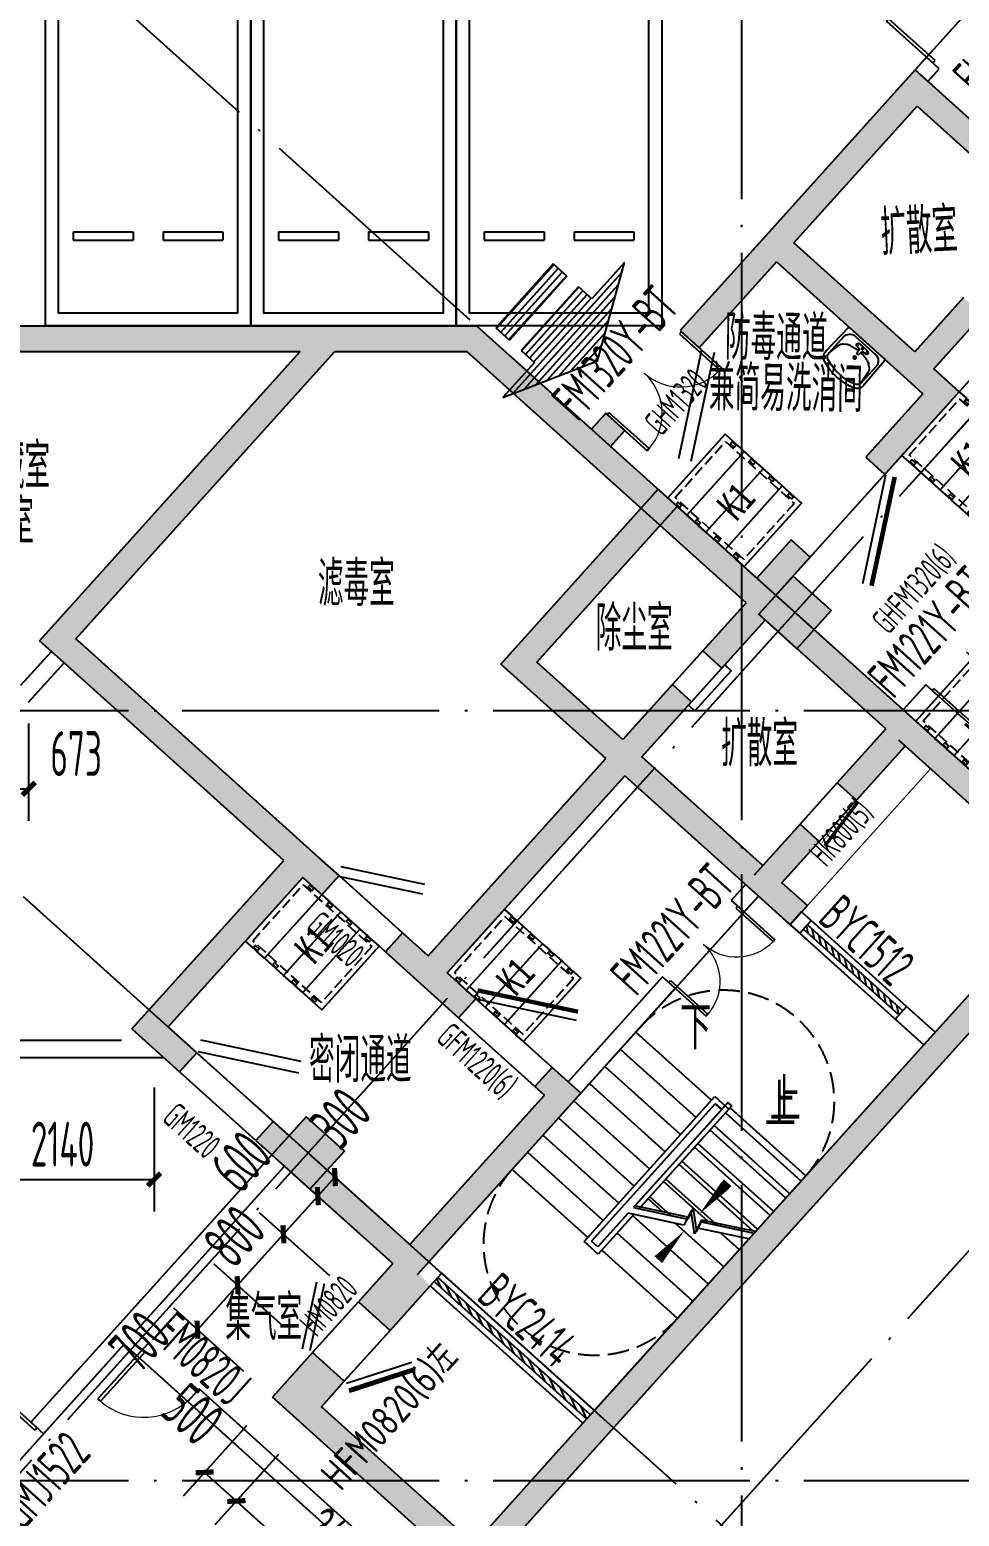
# Model space of a CAD drawing. Extents: x -473190 to 2138458, y -81875 to 2633646.
# Drawn here: x 78339 to 89196, y 47148 to 64521 of the extents above; entities that cross this region are included whole.
import ezdxf

# ---------------------------------------------------------------- set-up
doc = ezdxf.new("R2010")
doc.units = 0
doc.header["$LTSCALE"] = 1000
for name, pattern in [('__DASH', [0.35, 0.25, -0.1]), ('DASH', [0.35, 0.25, -0.1]), ('DOTE', [2.42, 2, -0.2, 0.02, -0.2])]:
    doc.linetypes.add(name, pattern=pattern)
for name, color, linetype in [('00-停车位', 67, 'Continuous'), ('A$C3E7A1D62$0$RF-JSK', 9, 'Continuous'), ('A-COLUMN', 2, 'Continuous'), ('A-DIM_SYMB', 3, 'Continuous'), ('A-PUB_HATCH', 8, 'Continuous'), ('A-PUB_TEXT', 7, 'Continuous'), ('A-STAIR', 3, 'Continuous'), ('A-WALL', 2, 'Continuous'), ('DOOR_FIRE', 4, 'Continuous'), ('DOOR_FIRE_TEXT', 7, 'Continuous'), ('DOTE', 1, 'DOTE'), ('PUB_DIM', 3, 'Continuous'), ('PUB_HATCH', 8, 'Continuous'), ('RF-JSK', 9, 'Continuous'), ('RF-M', 4, 'Continuous'), ('RF-MBH', 11, 'Continuous'), ('RF-QT', 30, 'Continuous'), ('STAIR', 2, 'Continuous'), ('WINDOW', 4, 'Continuous'), ('索引线', 252, 'Continuous'), ('雨棚投影', 147, 'Continuous')]:
    doc.layers.add(name, color=color, linetype=linetype)
doc.layers.add('RF-WZ', color=110, linetype='Continuous', lineweight=0)
doc.styles.add('8B2_02', font='tssdeng.shx', dxfattribs={"width": 0.6, "bigfont": 'TSSDCHN.shx'})
doc.styles.add('_TCH_DIM', font='SIMPLEX', dxfattribs={"bigfont": 'GBCBIG'})
doc.styles.add('_TCH_DIM_T3', font='tssdeng.shx', dxfattribs={"width": 0.564706, "bigfont": '@@@tssdchn.shx'})
doc.styles.add('_TCH_WINDOW', font='tssdeng.shx', dxfattribs={"width": 0.8, "height": 3.5, "bigfont": 'tssdchn.shx'})
doc.styles.add('TYDG_01', font='', dxfattribs={"width": 0.8})
doc.styles.get('TYDG_01').set_extended_font_data('SimSun')
doc.dimstyles.new('_TCH_ARCH&&150', dxfattribs={"dimtxt": 525, "dimasz": 150, "dimexe": 375, "dimexo": 450, "dimgap": 150, "dimtad": 1, "dimdec": 0, "dimzin": 0, "dimdsep": 46, "dimtxsty": '_TCH_DIM_T3', "dimblk": 'ARCHTICK', "dimcen": 0.09, "dimclrt": 7, "dimazin": 2, "dimtfac": 1, "dimtdec": 0, "dimtix": 1, "dimtmove": 2, "dimatfit": 3, "dimfxl": 0, "dimtolj": 1, "dimtzin": 0, "dimarcsym": 0})
pattern_1 = [(180, (1311608.96, -1168846.2), (8e-15, -101.6), [])]

# ---------------------------------------------------------------- blocks, each defined once
blk = doc.blocks.new('车位2400x5300')
at = {"layer": '00-停车位', "color": 251}
for p, q in [((-875, -1000), (-175, -1000)), ((-875, -1100), (-875, -1000)), ((-175, -1100), (-175, -1000)), ((175, -1000), (875, -1000)), ((175, -1100), (175, -1000)), ((875, -1100), (875, -1000)), ((-875, -1100), (-175, -1100)), ((175, -1100), (875, -1100)), ((400, -5300), (-400, -5300))]:
    blk.add_line(p, q, dxfattribs=at)
blk.add_lwpolyline([(400, -5150), (400, -5300), (1200, -5300), (1200, 0), (-1200, 0), (-1200, -5300), (-400, -5300), (-400, -5150), (-1050, -5150), (-1050, -150), (1050, -150), (1050, -5150), (400, -5150)], dxfattribs=at)
blk.add_lwpolyline([(0, -5150, 0, 600, 0), (0, -4850, 600, 600, 0)], format="xyseb", dxfattribs=at)
blk = doc.blocks.new('TH66')
h = blk.add_hatch()
h.set_pattern_fill('ANSI31', color=246, scale=64, angle=135, style=0)
h.set_pattern_definition(pattern_1)
h.paths.add_polyline_path([(1277447, 511619), (1277447, 511948), (1278305, 511948), (1276651, 512782), (1274986, 511948), (1275880, 511948), (1275880, 511619)])
h = blk.add_hatch()
h.set_pattern_fill('ANSI31', color=246, scale=64, angle=135, style=0)
h.set_pattern_definition(pattern_1)
h.paths.add_polyline_path([(1277447, 510999), (1277447, 511335), (1275880, 511335), (1275880, 510999)])
at = {"color": 2}
for p, q in [((1276651, 512782), (1274986, 511948)), ((1278305, 511948), (1276651, 512782)), ((1274986, 511948), (1275880, 511948)), ((1275880, 511948), (1275880, 511619)), ((1277447, 511948), (1278305, 511948)), ((1277447, 511619), (1277447, 511948)), ((1275880, 511619), (1277447, 511619)), ((1275880, 511335), (1277447, 511335)), ((1275880, 511335), (1275880, 510999)), ((1277447, 510999), (1277447, 511335)), ((1275880, 510999), (1277447, 510999))]:
    blk.add_line(p, q, dxfattribs=at)
blk = doc.blocks.new('A$C145B3C7C')
at = {"xscale": 0.6400000000000096, "yscale": 0.6400000000000096, "zscale": 0.6400000000000096, "rotation": 227.9999999975949}
blk.add_blockref('TH66', (471150, 726475), dxfattribs=at)
blk = doc.blocks.new('A$C4F5A101F')
at = {"layer": 'DOTE', "color": 16, "linetype": 'DOTE', "ltscale": 1.5}
blk.add_line((-115989.7, 16373.7), (-115989.7, -213765.2), dxfattribs=at)
at = {"layer": 'DOTE', "color": 127, "linetype": 'DOTE', "ltscale": 1.5}
for p, q in [((-204013.3, -198812), (-71274.2, -51390.3)), ((-199059.6, -203024.4), (-66443.7, -55739.6)), ((-124088.3, -92501.6), (-100449.2, -113786.4)), ((-129775.9, -98818.4), (-106136.8, -120103.2)), ((-39660.8, -101507.4), (-168489.7, -101507.4)), ((-39660.8, -110507.4), (-168489.7, -110507.4))]:
    blk.add_line(p, q, dxfattribs=at)
blk = doc.blocks.new('$DorLib2D$00000002')
for p, q in [((-0.5, 0), (-0.5, 0.4875)), ((-0.475, 0.4875), (-0.5, 0.4875)), ((-0.475, 0), (-0.475, 0.4875)), ((0.475, 0), (0.475, 0.4875)), ((0.475, 0.4875), (0.5, 0.4875)), ((0.5, 0), (0.5, 0.4875)), ((-0.5, 0), (-0.475, 0)), ((0.5, 0), (0.475, 0))]:
    blk.add_line(p, q)
at = {"lineweight": 13}
for centre, start, end in [((-0.4875, 0), 0, 88.53072), ((0.4875, 0), 91.46928, 180)]:
    blk.add_arc(centre, 0.4875, start, end, dxfattribs=at)
blk = doc.blocks.new('A$C31617C59')
at = {"layer": 'DOOR_FIRE'}
ref = blk.add_blockref('$DorLib2D$00000002', (-435, -483), dxfattribs=dict(at, xscale=-1300, yscale=-1300, zscale=100, rotation=47.99999999999827))
ref.add_attrib('A', 'FM1320Y-BT', (-1211, -1063), dxfattribs={"layer": 'DOOR_FIRE_TEXT', "height": 446.2, "rotation": 48, "style": '_TCH_WINDOW', "width": 0.564706})
blk = doc.blocks.new('RFJSK1')
at = {"layer": 'RF-JSK'}
for p, q in [((220418, 104411), (220418, 104351)), ((221398, 104411), (221398, 104351)), ((220418, 104111), (220418, 104051)), ((221398, 104111), (221398, 104051)), ((220418, 103811), (220418, 103751)), ((221398, 103811), (221398, 103751)), ((220418, 103511), (220418, 103451)), ((221398, 103511), (221398, 103451))]:
    blk.add_line(p, q, dxfattribs=at)
for points in [[(220408, 104531), (221408, 104531), (221408, 103331), (220408, 103331), (220408, 104531)], [(220408, 104411), (220408, 104531), (221408, 104531), (221408, 104411)], [(220408, 104411), (220448, 104411), (220448, 104351), (220408, 104351)], [(221408, 104351), (221408, 104231), (220408, 104231), (220408, 104351)], [(221408, 104411), (221368, 104411), (221368, 104351), (221408, 104351)], [(220408, 104111), (220408, 104231), (221408, 104231), (221408, 104111)], [(220408, 104111), (220448, 104111), (220448, 104051), (220408, 104051)], [(221408, 104111), (221368, 104111), (221368, 104051), (221408, 104051)], [(221408, 104051), (221408, 103931), (220408, 103931), (220408, 104051)], [(220408, 103811), (220408, 103931), (221408, 103931), (221408, 103811)], [(220408, 103811), (220448, 103811), (220448, 103751), (220408, 103751)], [(221408, 103751), (221408, 103631), (220408, 103631), (220408, 103751)], [(221408, 103811), (221368, 103811), (221368, 103751), (221408, 103751)], [(220408, 103511), (220408, 103631), (221408, 103631), (221408, 103511)], [(220408, 103511), (220448, 103511), (220448, 103451), (220408, 103451)], [(221408, 103451), (221408, 103331), (220408, 103331), (220408, 103451)], [(221408, 103511), (221368, 103511), (221368, 103451), (221408, 103451)]]:
    blk.add_lwpolyline(points, dxfattribs=at)
at = {"layer": 'RF-JSK', "linetype": '__DASH', "ltscale": 0.5}
blk.add_lwpolyline([(220468, 104471), (221348, 104471), (221348, 103391), (220468, 103391)], close=True, dxfattribs=at)
at = {"layer": 'RF-JSK', "color": 110, "style": 'TYDG_01', "width": 0.8}
blk.add_text('K1', height=339.9, dxfattribs=at).set_placement((220727, 103744))
blk = doc.blocks.new('$DorLib2D$00000192')
at = {"color": 0}
blk.add_line((-0.5, 0.125), (0.366, 0.625), dxfattribs=at)
at = {"color": 0, "const_width": 0.0417}
blk.add_lwpolyline([(-0.542, 0.197), (0.324, 0.697)], dxfattribs=at)
blk = doc.blocks.new('$DorLib2D$00000180')
at = {"color": 0}
for p, q in [((-0.557, 0.242), (0.309, 0.742)), ((-0.5, 0.143), (0.366, 0.643))]:
    blk.add_line(p, q, dxfattribs=at)
blk = doc.blocks.new('$DorLib2D$00000001')
for p, q in [((0.45, 0.975), (0.5, 0.975)), ((0.45, 0), (0.45, 0.975)), ((0.5, 0), (0.5, 0.975)), ((0.5, 0), (0.45, 0))]:
    blk.add_line(p, q)
at = {"lineweight": 13}
blk.add_arc((0.475, 0), 0.975, 91.4693, 180, dxfattribs=at)
blk = doc.blocks.new('$WINLIB2D$00000039')
at = {"color": 0}
for points in [[(-0.5, 0.5), (-0.5, -0.5)], [(0.5, 0.5), (-0.5, 0.5)], [(0.5, -0.5), (0.5, 0.5)], [(-0.5, 0.1667), (0.5, 0.1667)], [(-0.3839, -0.1667), (-0.448, 0.1667)], [(-0.3159, -0.1667), (-0.38, 0.1667)], [(-0.2479, -0.1667), (-0.312, 0.1667)], [(-0.1799, -0.1667), (-0.244, 0.1667)], [(-0.1119, -0.1667), (-0.176, 0.1667)], [(-0.0439, -0.1667), (-0.108, 0.1667)], [(0.0241, -0.1667), (-0.04, 0.1667)], [(0.0921, -0.1667), (0.028, 0.1667)], [(0.16, -0.1667), (0.0959, 0.1667)], [(0.228, -0.1667), (0.1639, 0.1667)], [(0.296, -0.1667), (0.2319, 0.1667)], [(0.364, -0.1667), (0.2999, 0.1667)], [(0.432, -0.1667), (0.3679, 0.1667)], [(0.5, -0.1667), (0.4359, 0.1667)], [(-0.4519, -0.1667), (-0.5, 0.0836)], [(-0.5, -0.1667), (0.5, -0.1667)], [(0.5, -0.5), (-0.5, -0.5)]]:
    blk.add_lwpolyline(points, dxfattribs=at)
blk = doc.blocks.new('$DorLib2D$00000196')
at = {"color": 0}
for p, q in [((-0.5, 0.357), (0.366, 0.857)), ((-0.5, -0.357), (0.366, -0.857)), ((-0.557, -0.456), (0.309, -0.956))]:
    blk.add_line(p, q, dxfattribs=at)
at = {"color": 0, "const_width": 0.0714}
blk.add_lwpolyline([(-0.557, 0.456), (0.309, 0.956)], dxfattribs=at)
blk = doc.blocks.new('$DorLib2D$00000249')
at = {"color": 0}
for points, const_width in [([(-0.504, 0.274), (0.492, 0.361)], 0.06), ([(0.207, 0.262), (0.496, 0.287)], 0.01), ([(-0.5, 0.2), (-0.254, 0.221)], 0.01), ([(-0.156, 0.23), (0.13, 0.255)], 0.01)]:
    blk.add_lwpolyline(points, dxfattribs=dict(at, const_width=const_width))
blk = doc.blocks.new('A$C3E7A1D62$0$$lvtry$00000183')
at = {"color": 0}
for p, q in [((-257, -130), (-257, -384)), ((-202, -191), (-176, -170)), ((157, -30), (-157, -30)), ((-133, -150), (-38, -131)), ((-71, -67), (-30, -63)), ((-71, -102), (-27, -110)), ((-18, -119), (-12, -160)), ((18, -119), (13, -160)), ((71, -102), (27, -110)), ((71, -67), (30, -63)), ((133, -150), (38, -131)), ((202, -191), (176, -170)), ((257, -130), (257, -383)), ((-257, -383), (-235, -242)), ((257, -383), (235, -242))]:
    blk.add_line(p, q, dxfattribs=at)
blk.add_lwpolyline([(277, 0), (-277, 0, 0.406045), (-287, -10), (-298, -393, 0.323666), (-232, -489, 0.175654), (232, -489, 0.323062), (298, -392), (287, -10, 0.406045)], format="xyb", close=True, dxfattribs=at)
at = {"color": 0, "lineweight": 13}
for centre, radius in [((-71, -85), 12.6), ((71, -85), 12.6), ((-1, -221), 11.6)]:
    blk.add_circle(centre, radius, dxfattribs=at)
at = {"color": 0}
for centre, radius in [((0, -86), 9.88), ((-1, -221), 17.6)]:
    blk.add_circle(centre, radius, dxfattribs=at)
for centre, radius, start, end in [((-157, -130), 100, 90, 180), ((-113, -248), 100, 101.0337, 128.937), ((-71, -85), 17.6, 90, 270), ((0, -328), 200, 94.8989, 101.0337), ((0, -362), 300, 84.3229, 95.6771), ((-28, -120), 10, 8.2472, 79.7858), ((0, -160), 12.5, 180, 0), ((0, -328), 200, 78.9663, 85.101), ((28, -120), 10, 100.2142, 171.7528), ((71, -85), 17.6, 270, 90), ((113, -248), 100, 51.063, 78.9663), ((157, -130), 100, 0, 90), ((-139, -268), 100, 128.937, 164.8987), ((139, -268), 100, 15.1013, 51.063), ((-187, -384), 70, 180, 250.8357), ((-1, 152), 637, 250.8357, 289.2938), ((187, -383), 70, 289.2938, 0)]:
    blk.add_arc(centre, radius, start, end, dxfattribs=at)
for p in [(0, -86), (-1, -221)]:
    blk.add_point(p, dxfattribs=at)
blk = doc.blocks.new('_ArchTick')
at = {"color": 0, "linetype": 'ByBlock', "const_width": 0.4}
blk.add_lwpolyline([(-0.5, -0.5), (0.5, 0.5)], dxfattribs=at)
blk = doc.blocks.new('*D5641')
at = {"layer": 'Defpoints', "color": 0, "transparency": 16777216}
for p in [(489248, -765711), (491388, -765711), (491388, -767237)]:
    blk.add_point(p, dxfattribs=at)
at = {"layer": 'PUB_DIM', "color": 0, "lineweight": -2, "transparency": 16777216}
for p, q in [((489248, -766161), (489248, -767612)), ((491388, -766161), (491387, -767612)), ((489248, -767237), (491388, -767237))]:
    blk.add_line(p, q, dxfattribs=at)
at = {"layer": 'PUB_DIM', "color": 0, "lineweight": -2, "transparency": 16777216, "xscale": 150, "yscale": 150, "zscale": 150}
for p, rotation in [((489248, -767237), 179.9927049924842), ((491388, -767237), 359.9927049924843)]:
    blk.add_blockref('_ArchTick', p, dxfattribs=dict(at, rotation=rotation))
at = {"layer": 'PUB_DIM', "color": 7, "transparency": 16777216, "insert": (490318, -766824), "char_height": 525, "attachment_point": 5, "rotation": 359.9927, "style": '_TCH_DIM_T3'}
blk.add_mtext('\\A1;2140', dxfattribs=at)
blk = doc.blocks.new('_FZH')
blk.add_lwpolyline([(-0.5, -0.5), (0.5, -0.5), (0.5, 0.5), (-0.5, 0.5)], close=True)
at = {"layer": 'PUB_HATCH'}
blk.add_solid([(-0.5, -0.5), (0.5, -0.5), (-0.5, 0.5), (0.5, 0.5)], dxfattribs=at)
blk = doc.blocks.new('zzzzzzzzzzzzzzzz')
at = {"layer": 'A-COLUMN'}
for p, xscale, yscale, zscale, rotation in [((69367, -272360), 600.0000000000256, 600.0000000000256, 600.0000000000256, 47.99999999999824), ((63679, -278677), 600.0000000000158, 600.0000000000158, 600.0000000000158, 47.99999999999928)]:
    blk.add_blockref('_FZH', p, dxfattribs=dict(at, xscale=xscale, yscale=yscale, zscale=zscale, rotation=rotation))
blk = doc.blocks.new('*D2924')
at = {"layer": 'Defpoints', "color": 0, "transparency": 16777216}
for p in [(80767, 49848), (81642, 49060), (81173, 48540)]:
    blk.add_point(p, dxfattribs=at)
at = {"layer": 'PUB_DIM', "color": 0, "lineweight": -2, "transparency": 16777216}
for p, q in [((81307, 49361), (80488, 50099)), ((80298, 49328), (80767, 49848)), ((80839, 48841), (80020, 49579))]:
    blk.add_line(p, q, dxfattribs=at)
at = {"layer": 'PUB_DIM', "color": 0, "lineweight": -2, "transparency": 16777216, "xscale": 150, "yscale": 150, "zscale": 150}
for p, rotation in [((80767, 49848), 48.00000000001329), ((80298, 49328), 228.0000000000133)]:
    blk.add_blockref('_ArchTick', p, dxfattribs=dict(at, rotation=rotation))
at = {"layer": 'PUB_DIM', "color": 7, "transparency": 16777216, "insert": (79620, 49192), "char_height": 525, "attachment_point": 5, "rotation": 48, "style": '_TCH_DIM_T3'}
blk.add_mtext('\\A1;700', dxfattribs=at)
blk = doc.blocks.new('*D2925')
at = {"layer": 'Defpoints', "color": 0, "transparency": 16777216}
for p in [(81302, 50443), (82177, 49655), (81642, 49060)]:
    blk.add_point(p, dxfattribs=at)
at = {"layer": 'PUB_DIM', "color": 0, "lineweight": -2, "transparency": 16777216}
for p, q in [((81843, 49956), (81023, 50694)), ((80767, 49848), (81302, 50443)), ((81302, 50443), (81402, 50554)), ((81307, 49361), (80488, 50099)), ((80767, 49848), (80666, 49737))]:
    blk.add_line(p, q, dxfattribs=at)
at = {"layer": 'PUB_DIM', "color": 0, "lineweight": -2, "transparency": 16777216, "xscale": 150, "yscale": 150, "zscale": 150}
for p, rotation in [((81302, 50443), 228.0000000000128), ((80767, 49848), 48.00000000001278)]:
    blk.add_blockref('_ArchTick', p, dxfattribs=dict(at, rotation=rotation))
at = {"layer": 'PUB_DIM', "color": 7, "transparency": 16777216, "insert": (80728, 50421), "char_height": 525, "attachment_point": 5, "rotation": 48, "style": '_TCH_DIM_T3'}
blk.add_mtext('\\A1;800', dxfattribs=at)
blk = doc.blocks.new('*D2926')
at = {"layer": 'Defpoints', "color": 0, "transparency": 16777216}
for p in [(81704, 50889), (82579, 50101), (82177, 49655)]:
    blk.add_point(p, dxfattribs=at)
at = {"layer": 'PUB_DIM', "color": 0, "lineweight": -2, "transparency": 16777216}
for p, q in [((82244, 50402), (81425, 51139)), ((81302, 50443), (81704, 50889)), ((81843, 49956), (81023, 50694))]:
    blk.add_line(p, q, dxfattribs=at)
at = {"layer": 'PUB_DIM', "color": 0, "lineweight": -2, "transparency": 16777216, "xscale": 150, "yscale": 150, "zscale": 150}
for p, rotation in [((81704, 50889), 48.00000000001299), ((81302, 50443), 228.000000000013)]:
    blk.add_blockref('_ArchTick', p, dxfattribs=dict(at, rotation=rotation))
at = {"layer": 'PUB_DIM', "color": 7, "transparency": 16777216, "insert": (80806, 51293), "char_height": 525, "attachment_point": 5, "rotation": 48, "style": '_TCH_DIM_T3'}
blk.add_mtext('\\A1;600', dxfattribs=at)
blk = doc.blocks.new('*D2927')
at = {"layer": 'Defpoints', "color": 0, "transparency": 16777216}
for p in [(81904, 51112), (82779, 50324), (82579, 50101)]:
    blk.add_point(p, dxfattribs=at)
at = {"layer": 'PUB_DIM', "color": 0, "lineweight": -2, "transparency": 16777216}
for p, q in [((82445, 50625), (81626, 51362)), ((82244, 50402), (81425, 51139)), ((81704, 50889), (81904, 51112))]:
    blk.add_line(p, q, dxfattribs=at)
at = {"layer": 'PUB_DIM', "color": 0, "lineweight": -2, "transparency": 16777216, "xscale": 150, "yscale": 150, "zscale": 150}
for p, rotation in [((81904, 51112), 48.00000000001348), ((81704, 50889), 228.0000000000134)]:
    blk.add_blockref('_ArchTick', p, dxfattribs=dict(at, rotation=rotation))
at = {"layer": 'PUB_DIM', "color": 7, "transparency": 16777216, "insert": (81969, 51800), "char_height": 525, "attachment_point": 5, "rotation": 48, "style": '_TCH_DIM_T3'}
blk.add_mtext('\\A1;300', dxfattribs=at)
blk = doc.blocks.new('*D2928')
at = {"layer": 'Defpoints', "color": 0, "transparency": 16777216}
for p in [(81173, 48540), (81545, 48206), (80753, 47326)]:
    blk.add_point(p, dxfattribs=at)
at = {"layer": 'PUB_DIM', "color": 0, "lineweight": -2, "transparency": 16777216}
for p, q in [((80872, 48206), (80131, 47382)), ((81244, 47871), (80502, 47048)), ((80382, 47661), (80753, 47326))]:
    blk.add_line(p, q, dxfattribs=at)
at = {"layer": 'PUB_DIM', "color": 0, "lineweight": -2, "transparency": 16777216, "xscale": 150, "yscale": 150, "zscale": 150}
for p, rotation in [((80382, 47661), 137.9999999999892), ((80753, 47326), 317.9999999999892)]:
    blk.add_blockref('_ArchTick', p, dxfattribs=dict(at, rotation=rotation))
at = {"layer": 'PUB_DIM', "color": 7, "transparency": 16777216, "insert": (80245, 48339), "char_height": 525, "attachment_point": 5, "rotation": 318, "style": '_TCH_DIM_T3'}
blk.add_mtext('\\A1;500', dxfattribs=at)
blk = doc.blocks.new('*D2929')
at = {"layer": 'Defpoints', "color": 0, "transparency": 16777216}
for p in [(81545, 48206), (83329, 46600), (82537, 45720)]:
    blk.add_point(p, dxfattribs=at)
at = {"layer": 'PUB_DIM', "color": 0, "lineweight": -2, "transparency": 16777216}
for p, q in [((81244, 47871), (80502, 47048)), ((80753, 47326), (82537, 45720)), ((83027, 46265), (82286, 45442))]:
    blk.add_line(p, q, dxfattribs=at)
at = {"layer": 'PUB_DIM', "color": 0, "lineweight": -2, "transparency": 16777216, "xscale": 150, "yscale": 150, "zscale": 150}
for p, rotation in [((80753, 47326), 137.9999999999894), ((82537, 45720), 317.9999999999894)]:
    blk.add_blockref('_ArchTick', p, dxfattribs=dict(at, rotation=rotation))
at = {"layer": 'PUB_DIM', "color": 7, "transparency": 16777216, "insert": (81921, 46830), "char_height": 525, "attachment_point": 5, "rotation": 318, "style": '_TCH_DIM_T3'}
blk.add_mtext('\\A1;2400', dxfattribs=at)
blk = doc.blocks.new('*D2937')
at = {"layer": 'Defpoints', "color": 0, "transparency": 16777216}
for p in [(77652, 56861), (78326, 56861), (78326, 55650)]:
    blk.add_point(p, dxfattribs=at)
at = {"layer": 'PUB_DIM', "color": 0, "lineweight": -2, "transparency": 16777216}
for p, q in [((77652, 56411), (77652, 55275)), ((78326, 56411), (78326, 55275)), ((77652, 55650), (78326, 55650))]:
    blk.add_line(p, q, dxfattribs=at)
at = {"layer": 'PUB_DIM', "color": 0, "lineweight": -2, "transparency": 16777216, "xscale": 150, "yscale": 150, "zscale": 150, "rotation": 180}
blk.add_blockref('_ArchTick', (77652, 55650), dxfattribs=at)
at = {"layer": 'PUB_DIM', "color": 0, "lineweight": -2, "transparency": 16777216, "xscale": 150, "yscale": 150, "zscale": 150}
blk.add_blockref('_ArchTick', (78326, 55650), dxfattribs=at)
at = {"layer": 'PUB_DIM', "color": 7, "transparency": 16777216, "insert": (78881, 56062), "char_height": 525, "attachment_point": 5, "style": '_TCH_DIM_T3'}
blk.add_mtext('\\A1;673', dxfattribs=at)
blk = doc.blocks.new('rfk')
at = {"layer": 'A-PUB_HATCH'}
for points in [[(486523.2, -757260.2), (486223.2, -757560.2), (493094.1, -757560.2), (493341, -757460.2), (493431, -757260.2)], [(493341, -757460.2), (493497.8, -757560.2), (495038.6, -757560.2), (495153.7, -757260.2), (493431, -757260.2)]]:
    blk.add_hatch(color=256, dxfattribs=at).paths.add_polyline_path(points)
at = {"layer": 'PUB_HATCH'}
for points in [[(498718.7, -756298.7), (498859.9, -756291.3), (500298.6, -754693.5), (500276.4, -754269.9), (498637, -756090.6)], [(500276.4, -754269.9), (500298.6, -754693.5), (501710.5, -755964.9), (501862.2, -756020.7), (502022.8, -755842.3)], [(498637, -756090.6), (497532.9, -757316.8), (497755.9, -757517.5), (498659.2, -756514.2), (498718.7, -756298.7)], [(500343.2, -757707.6), (500271.9, -757562.7), (498859.9, -756291.3), (498718.7, -756298.7), (498659.2, -756514.2), (500182.6, -757886)], [(500494.9, -757763.4), (501063.6, -757131.7), (500840.7, -756931), (500271.9, -757562.7), (500343.2, -757707.6)], [(496577.5, -758676.8), (496495.8, -758468.6), (495153.7, -757260.2), (495038.6, -757560.2), (496518, -758892.3)], [(490050.3, -760940.7), (490474, -760918.5), (493497.8, -757560.2), (493341, -757460.2), (493094.1, -757560.2)], [(500368.4, -758053.3), (500792.1, -758031), (500494.9, -757763.4), (500343.2, -757707.6), (500182.6, -757886)], [(500368.4, -758053.3), (499699.3, -758796.4), (499922.2, -758997.1), (500792.1, -758031)], [(496718.7, -758669.4), (496886, -758483.6), (496663.1, -758282.8), (496495.8, -758468.6), (496577.5, -758676.8)], [(498479.9, -760524.3), (498613.7, -760375.7), (496718.7, -758669.4), (496577.5, -758676.8), (496518, -758892.3), (498301.5, -760498.2)], [(495436, -761214.9), (495859.7, -761192.7), (497499, -759372), (497276.1, -759171.2)], [(498650.9, -760409.1), (499052.4, -759963.2), (498829.4, -759762.5), (498428, -760208.4), (498521.6, -760373.4)], [(498521.6, -760373.4), (498428, -760208.4), (498613.7, -760375.7), (498479.9, -760524.3), (498524.5, -760699), (498450.2, -760632.1)], [(500088.1, -762026.1), (500248.7, -761847.7), (498650.9, -760409.1), (498521.6, -760373.4), (498450.2, -760632.1), (499936.4, -761970.3)], [(498301.5, -760498.2), (497795.6, -761060.1), (498018.6, -761260.8), (498524.5, -760699), (498479.9, -760524.3)], [(490299.8, -761165.4), (490500.6, -760942.5), (490474, -760918.5), (490050.3, -760940.7)], [(493116.4, -763566.9), (493324.5, -763485.2), (490500.6, -760942.5), (490299.8, -761165.4), (492900.8, -763507.4)], [(496874, -762307.8), (496862.9, -762096), (495859.7, -761192.7), (495436, -761214.9), (496662.2, -762318.9)], [(497085.8, -762296.7), (497663.9, -761654.7), (497441, -761454), (496862.9, -762096), (496874, -762307.8)], [(499936.4, -761970.3), (499367.7, -762602), (499590.6, -762802.7), (500159.4, -762171.1), (500088.1, -762026.1)], [(500085.1, -762104.1), (500285.8, -761881.2), (500248.7, -761847.7), (500088.1, -762026.1), (500159.4, -762171.1)], [(502158.5, -763836.5), (502218, -763620.9), (500285.8, -761881.2), (500085.1, -762104.1), (502017.3, -763843.9)], [(494632.4, -764797.4), (494810.8, -764823.4), (496885.1, -762519.7), (496874, -762307.8), (496662.2, -762318.9), (494587.9, -764622.7)], [(498520, -763991.8), (498497.8, -763568.1), (497085.8, -762296.7), (496874, -762307.8), (496885.1, -762519.7)], [(498720.8, -763768.8), (499155.7, -763285.8), (498932.8, -763085), (498397.4, -763679.5), (498575.8, -763840.1)], [(491127.6, -765476.7), (491551.3, -765454.5), (493123.8, -763708.1), (493116.4, -763566.9), (492900.8, -763507.4)], [(493123.8, -763708.1), (493346.7, -763908.8), (493547.5, -763685.9), (493324.5, -763485.2), (493116.4, -763566.9)], [(498497.8, -763568.1), (498520, -763991.8), (498575.8, -763840.1), (498397.4, -763679.5)], [(499018, -764036.5), (498720.8, -763768.8), (498575.8, -763840.1), (498520, -763991.8), (498817.3, -764259.4)], [(502158.5, -763836.5), (502017.3, -763843.9), (500377.9, -765664.6), (500600.8, -765865.3), (502240.2, -764044.6)], [(494587.9, -764622.7), (494290.6, -764355), (494089.9, -764578), (494498.6, -764946), (494632.4, -764797.4)], [(494498.6, -764946), (494944.5, -765347.5), (495145.2, -765124.5), (494810.8, -764823.4), (494632.4, -764797.4)], [(491127.6, -765476.7), (491685, -765978.5), (491885.7, -765755.6), (491551.3, -765454.5)], [(496396.6, -770086.3), (496619.5, -770287), (500600.8, -765865.3), (500377.9, -765664.6)], [(496371.4, -766228.6), (496037, -765927.5), (495836.2, -766150.4), (495947.7, -766250.8)], [(494406.8, -768261.1), (494464.4, -768346.6), (496371.4, -766228.6), (495947.7, -766250.8), (494375.3, -767997.2)], [(493074.8, -766826.2), (492777.5, -766558.6), (492576.8, -766781.5), (492874, -767049.2)], [(494406.8, -768261.1), (494375.3, -767997.2), (493074.8, -766826.2), (492874, -767049.2), (494174.5, -768220.1)], [(494174.5, -768220.1), (493773, -768666), (494144.6, -769000.6), (494613, -768480.4), (494406.8, -768261.1)], [(493341.7, -769892.4), (493609.3, -769595.1), (493237.7, -769260.5), (492769.4, -769780.7)], [(495088, -771689), (495125.2, -771498.3), (493341.7, -769892.4), (492769.4, -769780.7), (494924.5, -771721.2)], [(495088, -771689), (495214.3, -771847.6), (496619.5, -770287), (496396.6, -770086.3), (495125.2, -771498.3)]]:
    blk.add_hatch(color=256, dxfattribs=at).paths.add_polyline_path(points)
at = {"color": 2}
for points in [[(503843.5, -757481.7), (503810, -757518.8), (507055.3, -753914.6), (503488.2, -750702.8), (500276.4, -754269.9), (503843.5, -757481.7)], [(498445.7, -763924.8), (500377.9, -765664.6), (496530.4, -769937.7), (494598.2, -768197.9), (498445.7, -763924.8)], [(488762.6, -771690.1), (491037.6, -769163.4), (494456.1, -772241.4), (492181, -774768.1), (488762.6, -771690.1)]]:
    blk.add_lwpolyline(points, dxfattribs=at)
at = {"color": 2, "elevation": -650}
blk.add_lwpolyline([(498650.9, -760409.1), (502230.7, -756433.3), (505797.8, -759645.1), (502218, -763620.9), (498650.9, -760409.1)], dxfattribs=at)
at = {"layer": 'A-DIM_SYMB'}
for points in [[(497568.6, -765833.1, 0, 0, 0), (495547.8, -768077.4, 0, 0, 0), (496551, -768980.7, 0, 0, 0), (497578.2, -767840, 0, 120, 0), (497277, -768174.4, 0, 0, 0)], [(498571.8, -766736.4, 0, 0, 0), (497758.8, -767639.3, 0, 120, 0), (498059.9, -767304.9, 0, 0, 0)]]:
    blk.add_lwpolyline(points, format="xyseb", dxfattribs=at)
at = {"layer": 'A-STAIR'}
for p, q in [((495568.4, -767120.4), (497013.8, -765515.2)), ((497013.8, -765515.2), (497898.1, -766311.4)), ((496833.1, -765715.8), (497717.4, -766512.1)), ((496652.4, -765916.5), (497536.8, -766712.7)), ((496471.8, -766117.1), (497356.1, -766913.4)), ((496291.1, -766317.8), (497175.4, -767114)), ((496412.6, -767961.2), (497938.3, -766266.9)), ((497938.3, -766266.9), (498101.8, -766414.1)), ((496497.4, -767956.8), (497942.7, -766351.6)), ((496497.4, -767956.8), (497942.7, -766351.6)), ((498017, -766418.5), (497001.2, -767546.7)), ((498017, -766418.5), (497001.2, -767546.7)), ((498101.8, -766414.1), (497069, -767561.1)), ((497942.7, -766351.6), (498017, -766418.5)), ((498017, -766418.5), (497942.7, -766351.6)), ((498945.9, -767254.9), (498061.6, -766458.6)), ((496110.4, -766518.4), (496994.8, -767314.7)), ((498765.3, -767455.6), (497880.9, -766659.3)), ((495929.8, -766719.1), (496814.1, -767515.3)), ((495749.1, -766919.7), (496633.5, -767716)), ((498584.6, -767656.2), (497700.3, -766859.9)), ((495568.4, -767120.4), (494598.2, -768197.9)), ((495568.4, -767120.4), (496452.8, -767916.6)), ((496452.8, -767916.6), (495568.4, -767120.4)), ((498386.5, -767841.1), (497519.6, -767060.6)), ((497858.3, -767728.9), (497338.9, -767261.2)), ((498945.9, -767254.9), (498413, -767846.8)), ((497623.6, -767679), (497001.2, -767546.7)), ((497330.1, -767616.6), (497158.3, -767461.9)), ((496923.9, -767632.5), (496571.7, -768023.7)), ((496923.9, -767632.5), (496571.7, -768023.7)), ((496991.7, -767646.9), (496576.1, -768108.4)), ((497576.6, -767771.2), (496923.9, -767632.5)), ((497862, -768458.8), (496977.6, -767662.5)), ((497661.4, -767604.8), (497576.6, -767771.2)), ((497698.9, -767871.2), (497661.4, -767604.8)), ((497779.9, -767712.2), (497698.9, -767871.2)), ((498413, -767846.8), (497779.9, -767712.2)), ((497681.3, -768659.5), (496796.9, -767863.2)), ((498042.6, -768258.2), (497478.7, -767750.4)), ((498335.8, -767932.6), (497732.9, -767804.4)), ((498223.3, -768057.5), (498006.9, -767862.7)), ((496576.1, -768108.4), (496412.6, -767961.2)), ((496571.7, -768023.7), (496497.4, -767956.8)), ((496571.7, -768023.7), (496497.4, -767956.8)), ((497500.6, -768860.1), (496616.3, -768063.8)), ((497500.6, -768860.1), (496616.3, -768063.8)), ((498335.8, -767932.6), (497500.6, -768860.1)), ((494598.2, -768197.9), (496530.4, -769937.7)), ((496530.4, -769937.7), (497500.6, -768860.1))]:
    blk.add_line(p, q, dxfattribs=at)
at = {"layer": 'A-WALL'}
for p, q in [((500410.2, -754121.2), (500276.4, -754269.9)), ((500558.8, -754255.1), (500410.2, -754121.2)), ((500276.4, -754269.9), (500425, -754403.7)), ((500425, -754403.7), (500558.8, -754255.1)), ((489832.5, -761460.2), (490188.3, -761065)), ((489921.6, -761660.2), (490337, -761198.9)), ((500401.2, -761454.2), (500137.2, -761747.4)), ((500549.8, -761588), (500401.2, -761454.2)), ((500285.8, -761881.2), (500549.8, -761588)), ((498297.1, -763791), (498129.8, -763976.8)), ((498445.7, -763924.8), (498297.1, -763791)), ((498129.8, -763976.8), (498278.4, -764110.6)), ((498278.4, -764110.6), (498445.7, -763924.8)), ((498951.1, -764110.8), (498817.3, -764259.4)), ((498928.8, -764359.8), (499062.6, -764211.2)), ((499062.6, -764211.2), (498951.1, -764110.8)), ((498817.3, -764259.4), (498928.8, -764359.8)), ((497326.8, -764868.6), (496222.8, -766094.8)), ((497475.5, -765002.4), (497326.8, -764868.6)), ((496371.4, -766228.6), (497475.5, -765002.4)), ((500177.3, -765214.8), (500043.5, -765363.5)), ((500511.7, -765516), (500177.3, -765214.8)), ((500043.5, -765363.5), (500377.9, -765664.6)), ((488023.2, -765610.2), (491007.4, -765610.2)), ((488023.2, -765810.2), (491498.1, -765810.2)), ((490955.9, -768955.3), (492762.5, -766948.8)), ((491171.4, -769014.8), (492911.2, -767082.6)), ((494746.8, -768331.8), (494613, -768480.4)), ((490955.9, -768955.3), (489948, -770074.6)), ((491320.1, -769148.6), (491171.4, -769014.8)), ((490096.7, -770208.4), (491037.6, -769163.4)), ((491037.6, -769163.4), (491186.2, -769297.2)), ((491186.2, -769297.2), (491320.1, -769148.6)), ((491914.6, -769683.9), (491780.8, -769832.5)), ((494589.9, -772092.8), (491914.6, -769683.9)), ((491780.8, -769832.5), (494456.1, -772241.4)), ((496530.4, -769937.7), (496396.6, -770086.3)), ((489948, -770074.6), (490096.7, -770208.4))]:
    blk.add_line(p, q, dxfattribs=at)
at = {"layer": 'RF-M', "lineweight": 15}
blk.add_line((499018, -764036.5), (500456.7, -762438.7, -325), dxfattribs=at)
at = {"layer": 'RF-M'}
for p, q in [((498932.8, -763085), (499367.7, -762602)), ((499155.7, -763285.8), (499590.6, -762802.7)), ((494290.6, -764355), (493547.5, -763685.9)), ((494089.9, -764578), (493346.7, -763908.8)), ((496037, -765927.5), (495145.2, -765124.5)), ((495836.2, -766150.4), (494944.5, -765347.5)), ((492777.5, -766558.6), (491885.7, -765755.6)), ((492576.8, -766781.5), (491685, -765978.5)), ((493237.7, -769260.5, 150), (493773, -768666, 150)), ((493609.3, -769595.1, 150), (494144.6, -769000.6, 150))]:
    blk.add_line(p, q, dxfattribs=at)
at = {"layer": 'RF-QT'}
for p, q in [((498637, -756090.6), (500276.4, -754269.9)), ((500276.4, -754269.9), (502022.8, -755842.3)), ((498859.9, -756291.3), (500298.6, -754693.5)), ((500298.6, -754693.5), (501710.5, -755964.9)), ((498637, -756090.6), (497532.9, -757316.8)), ((500271.9, -757562.7), (498859.9, -756291.3)), ((497755.9, -757517.5), (498659.2, -756514.2)), ((500182.6, -757886), (498659.2, -756514.2)), ((500840.7, -756931), (500271.9, -757562.7)), ((486523.2, -757260.2), (493431, -757260.2)), ((493431, -757260.2), (495153.7, -757260.2)), ((496495.8, -758468.6), (495153.7, -757260.2)), ((500494.9, -757763.4), (501063.6, -757131.7)), ((497532.9, -757316.8), (497755.9, -757517.5)), ((486223.2, -757560.2), (493094.1, -757560.2)), ((490050.3, -760940.7), (493094.1, -757560.2)), ((490474, -760918.5), (493497.8, -757560.2)), ((493497.8, -757560.2), (495038.6, -757560.2)), ((496518, -758892.3), (495038.6, -757560.2)), ((500792.1, -758031), (500494.9, -757763.4)), ((500368.4, -758053.3), (500182.6, -757886)), ((500368.4, -758053.3), (499699.3, -758796.4)), ((499922.2, -758997.1), (500792.1, -758031)), ((496663.1, -758282.8), (496495.8, -758468.6)), ((496886, -758483.6), (496663.1, -758282.8)), ((496718.7, -758669.4), (496886, -758483.6)), ((498613.7, -760375.7), (496718.7, -758669.4)), ((499699.3, -758796.4), (499922.2, -758997.1)), ((498301.5, -760498.2), (496518, -758892.3)), ((495436, -761214.9), (497276.1, -759171.2)), ((497276.1, -759171.2), (497499, -759372)), ((495859.7, -761192.7), (497499, -759372)), ((498829.4, -759762.5), (498428, -760208.4)), ((499052.4, -759963.2), (498829.4, -759762.5)), ((498650.9, -760409.1), (499052.4, -759963.2)), ((498428, -760208.4), (498613.7, -760375.7)), ((500248.7, -761847.7), (498650.9, -760409.1)), ((498301.5, -760498.2), (497795.6, -761060.1)), ((498018.6, -761260.8), (498524.5, -760699)), ((498450.2, -760632.1), (498524.5, -760699)), ((499936.4, -761970.3), (498450.2, -760632.1)), ((490299.8, -761165.4), (490050.3, -760940.7)), ((490500.6, -760942.5), (490474, -760918.5)), ((493324.5, -763485.2), (490500.6, -760942.5)), ((497795.6, -761060.1), (498018.6, -761260.8)), ((492900.8, -763507.4), (490299.8, -761165.4)), ((496662.2, -762318.9), (495436, -761214.9)), ((496862.9, -762096), (495859.7, -761192.7)), ((497441, -761454), (496862.9, -762096)), ((497663.9, -761654.7), (497441, -761454)), ((497085.8, -762296.7), (497663.9, -761654.7)), ((499936.4, -761970.3), (499367.7, -762602)), ((500285.8, -761881.2), (500248.7, -761847.7)), ((502218, -763620.9), (500285.8, -761881.2)), ((502017.3, -763843.9), (500085.1, -762104.1)), ((500085.1, -762104.1), (500159.4, -762171.1)), ((494587.9, -764622.7), (496662.2, -762318.9)), ((498497.8, -763568.1), (497085.8, -762296.7)), ((499590.6, -762802.7), (500159.4, -762171.1)), ((494810.8, -764823.4), (496885.1, -762519.7)), ((498520, -763991.8), (496885.1, -762519.7)), ((499367.7, -762602), (499590.6, -762802.7)), ((498932.8, -763085), (498397.4, -763679.5)), ((499155.7, -763285.8), (498932.8, -763085)), ((498720.8, -763768.8), (499155.7, -763285.8)), ((491127.6, -765476.7), (492900.8, -763507.4)), ((493547.5, -763685.9), (493324.5, -763485.2)), ((491551.3, -765454.5), (493123.8, -763708.1)), ((493123.8, -763708.1), (493346.7, -763908.8)), ((493346.7, -763908.8), (493547.5, -763685.9)), ((498497.8, -763568.1), (498397.4, -763679.5)), ((499018, -764036.5), (498720.8, -763768.8)), ((502017.3, -763843.9), (500377.9, -765664.6)), ((498817.3, -764259.4), (498520, -763991.8)), ((498520, -763991.8), (498520, -763991.8)), ((498817.3, -764259.4), (499018, -764036.5)), ((502240.2, -764044.6), (500600.8, -765865.3)), ((494290.6, -764355), (494089.9, -764578)), ((494587.9, -764622.7), (494290.6, -764355)), ((494089.9, -764578), (494498.6, -764946)), ((495145.2, -765124.5), (494810.8, -764823.4)), ((494498.6, -764946), (494944.5, -765347.5)), ((494944.5, -765347.5), (495145.2, -765124.5)), ((491885.7, -765755.6), (491551.3, -765454.5)), ((491127.6, -765476.7), (491685, -765978.5)), ((491685, -765978.5), (491885.7, -765755.6)), ((496396.6, -770086.3), (500377.9, -765664.6)), ((496037, -765927.5), (495836.2, -766150.4)), ((496371.4, -766228.6), (496037, -765927.5)), ((496619.5, -770287), (500600.8, -765865.3)), ((495836.2, -766150.4), (495947.7, -766250.8)), ((494375.3, -767997.2), (495947.7, -766250.8)), ((494464.4, -768346.6), (496371.4, -766228.6)), ((492777.5, -766558.6), (492576.8, -766781.5)), ((493074.8, -766826.2), (492777.5, -766558.6)), ((492576.8, -766781.5), (492874, -767049.2)), ((494375.3, -767997.2), (493074.8, -766826.2)), ((494174.5, -768220.1), (492874, -767049.2)), ((494174.5, -768220.1), (493773, -768666)), ((494144.6, -769000.6), (494613, -768480.4)), ((493773, -768666), (494144.6, -769000.6)), ((493237.7, -769260.5), (492769.4, -769780.7)), ((493609.3, -769595.1), (493237.7, -769260.5)), ((493341.7, -769892.4), (493609.3, -769595.1)), ((494924.5, -771721.2), (492769.4, -769780.7)), ((495125.2, -771498.3), (493341.7, -769892.4)), ((495125.2, -771498.3), (496396.6, -770086.3)), ((495214.3, -771847.6), (496619.5, -770287))]:
    blk.add_line(p, q, dxfattribs=at)
at = {"layer": 'STAIR', "color": 9, "linetype": 'DASH'}
blk.add_arc((498033.4, -766325.6), 1300, 318, 138, dxfattribs=at)
at = {"layer": 'WINDOW', "color": 0}
for p, q in [((497795.6, -761060.1), (497441, -761454)), ((497663.9, -761654.7), (498018.6, -761260.8))]:
    blk.add_line(p, q, dxfattribs=at)
at = {"layer": 'WINDOW', "color": 4}
blk.add_lwpolyline([(497630.5, -761691.9), (498052, -761223.7), (498126.3, -761290.6), (497704.8, -761758.8), (497630.5, -761691.9)], dxfattribs=at)
at = {"layer": 'A$C3E7A1D62$0$RF-JSK', "yscale": -1, "rotation": 137.9247324033375}
blk.add_blockref('A$C3E7A1D62$0$$lvtry$00000183', (499717.2, -757466.3), dxfattribs=at)
at = {"layer": 'DOOR_FIRE'}
ref = blk.add_blockref('$DorLib2D$00000002', (500986.4, -753630.8), dxfattribs=dict(at, xscale=-1500, yscale=-1500, zscale=200, rotation=227.9999999999793))
ref.add_attrib('A', 'FHGMJ1522', (501021, -754598.5), dxfattribs={"layer": 'DOOR_FIRE_TEXT', "height": 446.25, "rotation": 48, "style": '_TCH_WINDOW', "width": 0.564706})
ref = blk.add_blockref('$DorLib2D$00000002', (500877, -761075.2), dxfattribs=dict(at, xscale=1200, yscale=-1200, zscale=200, rotation=47.99999999980147))
ref.add_attrib('A', 'FM1221Y-BT', (500026.1, -761632.8), dxfattribs={"layer": 'DOOR_FIRE_TEXT', "height": 446.25, "rotation": 48, "style": '_TCH_WINDOW', "width": 0.564706})
ref = blk.add_blockref('$DorLib2D$00000002', (497802.6, -764489.6), dxfattribs=dict(at, xscale=1200, yscale=-1200, zscale=200, rotation=48.00000000000958))
ref.add_attrib('A', 'FM1221Y-BT', (497020.7, -765109.4), dxfattribs={"layer": 'DOOR_FIRE_TEXT', "height": 446.25, "rotation": 48, "style": '_TCH_WINDOW', "width": 0.564706})
ref = blk.add_blockref('$DorLib2D$00000001', (491550.4, -769490.6), dxfattribs=dict(at, xscale=800, yscale=800, zscale=200, rotation=137.9999999999992))
ref.add_attrib('A', 'FM0820J', (491341.2, -769090), dxfattribs={"layer": 'DOOR_FIRE_TEXT', "height": 446.25, "rotation": 318, "style": '_TCH_WINDOW', "width": 0.564706})
ref = blk.add_blockref('$DorLib2D$00000002', (489520.5, -770698.9), dxfattribs=dict(at, xscale=-1500, yscale=1500, zscale=200, rotation=47.99999999999802))
ref.add_attrib('A', 'FHGMJ1522', (489604.4, -771633.9), dxfattribs={"layer": 'DOOR_FIRE_TEXT', "height": 446.25, "rotation": 48, "style": '_TCH_WINDOW', "width": 0.564706})
at = {"layer": 'RF-JSK', "linetype": 'ByBlock', "rotation": 48.00000000007903}
for p in [(430322.5, -992514), (427587.1, -993011.4), (430485.4, -995621), (422654.2, -998191.1), (425010.3, -998563.2)]:
    blk.add_blockref('RFJSK1', p, dxfattribs=at)
at = {"layer": 'RF-M'}
ref = blk.add_blockref('$DorLib2D$00000180', (497209.5, -757900.2), dxfattribs=dict(at, xscale=-1300, yscale=-1300, zscale=300, rotation=47.99999999996754))
ref.add_attrib('A', 'GHM1320', (497312.6, -758562.6), dxfattribs={"layer": 'RF-MBH', "height": 297.5, "rotation": 48, "style": '_TCH_WINDOW', "width": 0.564706})
ref = blk.add_blockref('$DorLib2D$00000192', (499375.8, -759379.8), dxfattribs=dict(at, xscale=1300, yscale=1300, zscale=300, rotation=227.9999999996137))
ref.add_attrib('A', 'GHFM1320(6)', (499969.7, -760879.9), dxfattribs={"layer": 'RF-MBH', "height": 297.5, "rotation": 48, "style": '_TCH_WINDOW', "width": 0.564706})
at = {"layer": 'RF-M', "lineweight": 15}
ref = blk.add_blockref('$DorLib2D$00000249', (499261.7, -762943.9), dxfattribs=dict(at, xscale=-650, yscale=-650, zscale=300, rotation=47.99999999998023))
ref.add_attrib('A', 'HK800(5)', (499237.9, -763596.3), dxfattribs={"layer": 'RF-MBH', "lineweight": 15, "height": 297.5, "rotation": 48, "style": '_TCH_WINDOW', "width": 0.564706})
at = {"layer": 'RF-M'}
ref = blk.add_blockref('$DorLib2D$00000180', (493818.7, -764131.9), dxfattribs=dict(at, xscale=-1000, yscale=-1000, zscale=300, rotation=138))
ref.add_attrib('A', 'GM1020', (493145.8, -764304.7), dxfattribs={"layer": 'RF-MBH', "height": 297.5, "rotation": 318, "style": '_TCH_WINDOW', "width": 0.564706})
ref = blk.add_blockref('$WINLIB2D$00000039', (499553, -764787.3), dxfattribs=dict(at, xscale=-1500, yscale=-200, zscale=200, rotation=138.0000000000014))
ref.add_attrib('A', 'BYC1512', (499126.8, -764213.5), dxfattribs={"layer": 'RF-MBH', "height": 446.25, "rotation": 318, "style": '_TCH_WINDOW', "width": 0.564706})
ref = blk.add_blockref('$DorLib2D$00000192', (495490.7, -765637.5), dxfattribs=dict(at, xscale=-1200, yscale=-1200, zscale=300, rotation=137.9999999999974))
ref.add_attrib('A', 'GFM1220(6)', (494668.8, -765608.8), dxfattribs={"layer": 'RF-MBH', "height": 297.5, "rotation": 318, "style": '_TCH_WINDOW', "width": 0.564706})
ref = blk.add_blockref('$DorLib2D$00000180', (492231.2, -766268.6), dxfattribs=dict(at, xscale=-1200, yscale=-1200, zscale=300, rotation=137.9999999999969))
ref.add_attrib('A', 'GM1220', (491466.9, -766542.9), dxfattribs={"layer": 'RF-MBH', "height": 297.5, "rotation": 318, "style": '_TCH_WINDOW', "width": 0.564706})
ref = blk.add_blockref('$DorLib2D$00000196', (493691.2, -769130.6), dxfattribs=dict(at, xscale=800, yscale=-800, zscale=500, rotation=48.00000000001011))
ref.add_attrib('A', 'HFM0820(6)左', (493567.8, -770892.3), dxfattribs={"layer": 'RF-MBH', "height": 350, "rotation": 48, "style": '_TCH_WINDOW', "width": 0.8})
ref = blk.add_blockref('$WINLIB2D$00000039', (495571.7, -769209), dxfattribs=dict(at, xscale=-2400, yscale=-200, zscale=200, rotation=137.9999999999992))
ref.add_attrib('A', 'BYC2414', (495141.8, -768631.9), dxfattribs={"layer": 'RF-MBH', "height": 446.25, "rotation": 318, "style": '_TCH_WINDOW', "width": 0.564706})
at = {"layer": 'A-PUB_TEXT', "style": '_TCH_DIM'}
for s, p in [('下', (497531.5, -765716)), ('上', (498520.8, -766619.3))]:
    blk.add_text(s, height=506.4, dxfattribs=at).set_placement(p)
at = {"layer": 'RF-M', "color": 11, "style": '_TCH_WINDOW', "width": 0.564706}
blk.add_text('HM0820', height=297.5, rotation=48, dxfattribs=at).set_placement((493288.2, -769090.6))
at = {"layer": 'RF-WZ', "style": '8B2_02', "width": 0.6}
for s, rotation, p in [('扩散室', 2.69807, (499886.8, -756435.5)), ('防毒通道', 359.22784, (498052.7, -757653.9)), ('兼简易洗消间', 359.22784, (497866.7, -758245.5))]:
    blk.add_text(s, height=525, rotation=rotation, dxfattribs=at).set_placement(p)
for s, p in [('防化器材储藏室', (488078.7, -759159.3)), ('兼战时配电室', (488188.1, -759808.8)), ('滤毒室', (493300, -760536)), ('除尘室', (496546.3, -761058.3)), ('扩散室', (498010.5, -762408.3)), ('密闭通道', (493197.8, -766103.9)), ('集气室', (492219.8, -769113.2))]:
    blk.add_text(s, height=525, dxfattribs=at).set_placement(p)
at = {"layer": 'PUB_DIM'}
dim = blk.add_aligned_dim(p1=(489248.2, -765710.6), p2=(491387.7, -765710.9), distance=-1526, dimstyle='_TCH_ARCH&&150', dxfattribs=at)
dim.commit()
dim.dimension.update_dxf_attribs({"geometry": '*D5641', "text_midpoint": (490317.8, -766824.3)})

msp = doc.modelspace()

# ---------------------------------------------------------------- linework, layer by layer
at = {"layer": 'A-DIM_SYMB'}
msp.add_lwpolyline([(87032.8, 51647.6, 0, 0, 0), (86189.7, 50711.2, 0, 120, 0), (86490.8, 51045.7, 0, 0, 0)], format="xyseb", dxfattribs=at)
at = {"layer": 'A-STAIR'}
for p, q in [((86494.7, 51984.1), (85390.1, 50757.2)), ((86474.6, 51961.8), (85390.1, 50757.2)), ((86539.3, 51943.9), (86494.7, 51984.1)), ((86539.3, 51943.9), (85457.8, 50742.8)), ((87403.6, 51125.4), (86519.2, 51921.6)), ((87216.2, 50917.3), (86331.9, 51713.5)), ((87028.8, 50709.2), (86144.5, 51505.5)), ((86841.5, 50501.1), (85957.1, 51297.4)), ((86369.9, 50549), (85769.8, 51089.3)), ((87403.6, 51125.4), (86801.9, 50457.1)), ((85390.1, 50757.2), (86027.6, 50621.7)), ((85822.1, 50665.4), (85582.4, 50881.2)), ((86027.6, 50621.7), (86088.9, 50742)), ((86088.9, 50742), (86126.4, 50475.7)), ((86126.4, 50475.7), (86183.9, 50588.5)), ((86183.9, 50588.5), (86801.9, 50457.1))]:
    msp.add_line(p, q, dxfattribs=at)
at = {"layer": 'STAIR', "color": 9, "linetype": 'DASH'}
for centre, start, end in [((86437.5, 51995.2), 318, 138), ((84938.6, 50330.6), 138, 318)]:
    msp.add_arc(centre, 1300, start, end, dxfattribs=at)

# ---------------------------------------------------------------- block references
for name, p in [('A$C145B3C7C', (-83346.8, 160964.8)), ('A$C31617C59', (85951.7, 60990.9))]:
    msp.add_blockref(name, p)
at = {"layer": '00-停车位', "xscale": -1, "rotation": 180}
for p in [(79721.2, 61060.6), (82121.2, 61060.6), (84521.2, 61060.6)]:
    msp.add_blockref('车位2400x5300', p, dxfattribs=at)
at = {"layer": '索引线', "color": 0}
msp.add_blockref('zzzzzzzzzzzzzzzz', (17910.9, 330071), dxfattribs=at)
at = {"layer": '索引线'}
msp.add_blockref('rfk', (-411595.9, 818320.8), dxfattribs=at)
at = {"layer": '雨棚投影', "linetype": 'DASH', "lineweight": -3, "ltscale": 2}
msp.add_blockref('A$C4F5A101F', (202642, 158068), dxfattribs=at)

# ---------------------------------------------------------------- texts
at = {"layer": 'A-PUB_TEXT', "style": '_TCH_DIM'}
msp.add_text('上', height=506.4, dxfattribs=at).set_placement((86981.8, 51764.6))

# ---------------------------------------------------------------- dimensions: what is measured, and where the dimension line sits
at = {"layer": 'PUB_DIM'}
for base, p1, p2, angle, picture, middle in [((78325.6, 55649.9), (77652.3, 56860.6), (78325.6, 56860.6), 0, '*D2937', (78880.6, 56062.4)), ((81904.3, 51111.5), (82578.6, 50100.7), (82779.3, 50323.6), 48, '*D2927', (81969.1, 51800)), ((81703.6, 50888.6), (82177.1, 49654.8), (82578.6, 50100.7), 48, '*D2926', (80806.1, 51292.9)), ((80766.8, 49848.2), (81173.4, 48540.1), (81641.8, 49060.3), 48, '*D2924', (79620.5, 49191.5)), ((80753.3, 47326.3), (81173.4, 48540.1), (81545, 48205.5), 318, '*D2928', (80245.3, 48338.7))]:
    dim = msp.add_linear_dim(base=base, p1=p1, p2=p2, angle=angle, dimstyle='_TCH_ARCH&&150', dxfattribs=at)
    dim.commit()
    dim.dimension.update_dxf_attribs({"geometry": picture, "text_midpoint": middle, "dimtype": 129})
for p1, p2, distance, picture, middle in [((81641.8, 49060.3), (82177.1, 49654.8), 1177.5, '*D2925', (80727.9, 50421.4)), ((81545, 48205.5), (83328.6, 46599.6), -1183.1, '*D2929', (81921.1, 46829.9))]:
    dim = msp.add_aligned_dim(p1=p1, p2=p2, distance=distance, dimstyle='_TCH_ARCH&&150', dxfattribs=at)
    dim.commit()
    dim.dimension.update_dxf_attribs({"geometry": picture, "text_midpoint": middle})

doc.saveas('drawing.dxf')
